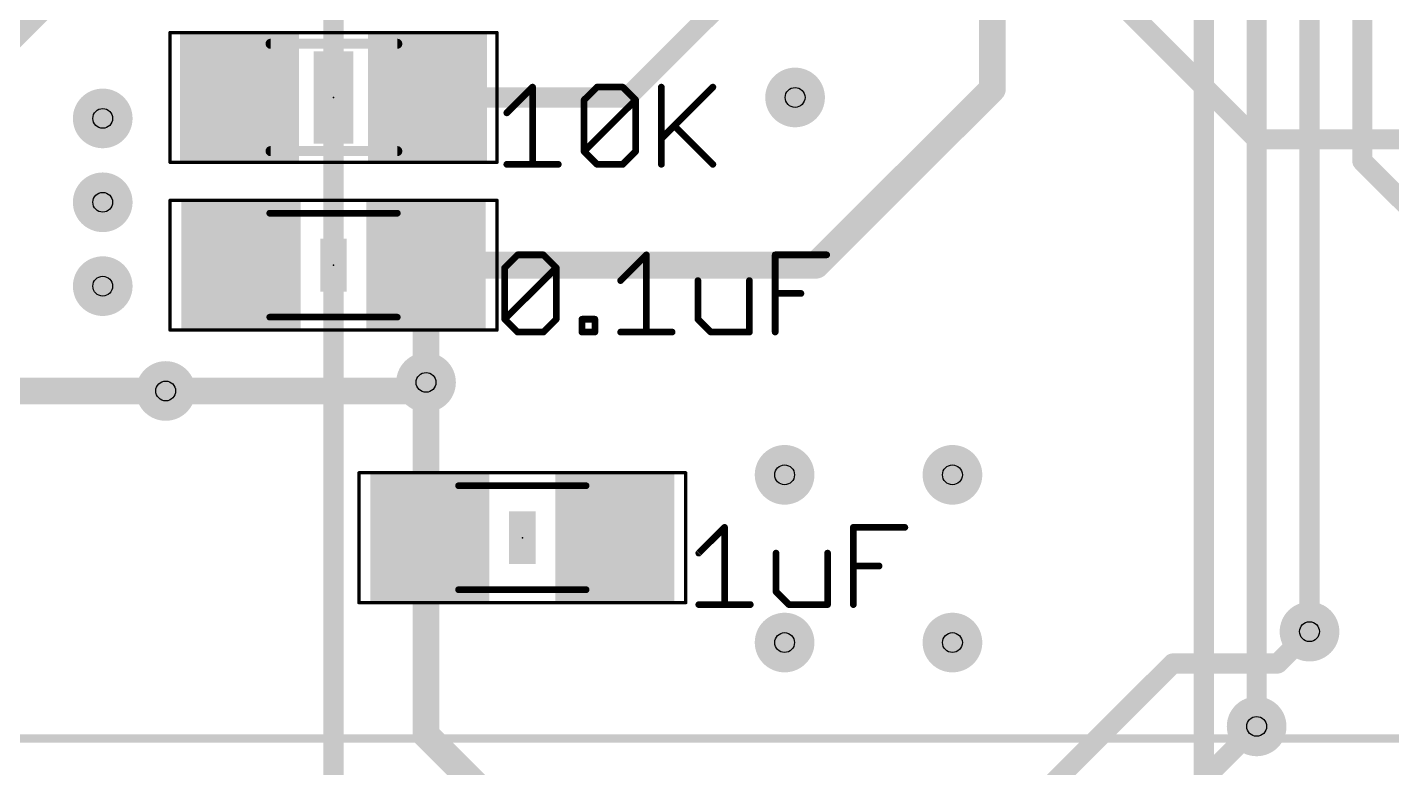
# Model space of a CAD drawing. Extents: x -1 to 156, y 2 to 108.
# Drawn here: x 39.82 to 60.46, y 33.66 to 44.88 of the extents above; entities that cross this region are included whole.
import ezdxf

# ---------------------------------------------------------------- set-up
doc = ezdxf.new("R2010")
doc.units = 0
for name, color, linetype in [('1', 22, 'CONTINUOUS'), ('16', 175, 'CONTINUOUS'), ('18', 82, 'CONTINUOUS'), ('21', 253, 'CONTINUOUS'), ('23', 7, 'CONTINUOUS'), ('27', 253, 'CONTINUOUS'), ('29', 253, 'CONTINUOUS'), ('30', 253, 'CONTINUOUS'), ('31', 253, 'CONTINUOUS'), ('35', 253, 'CONTINUOUS'), ('39', 22, 'CONTINUOUS'), ('44', 253, 'CONTINUOUS'), ('51', 253, 'CONTINUOUS')]:
    doc.layers.add(name, color=color, linetype=linetype)

# ---------------------------------------------------------------- blocks, each defined once
blk = doc.blocks.new('RECT')
blk.add_solid([(-0.5, -0.5), (0.5, -0.5), (-0.5, 0.5), (0.5, 0.5)])
blk = doc.blocks.new('ROUNDV')
at = {"const_width": 0.5}
blk.add_lwpolyline([(0, -0.25, 1), (0, 0.25, 1), (0, -0.25)], format="xyb", dxfattribs=at)

msp = doc.modelspace()

# ---------------------------------------------------------------- linework, layer by layer
at = {"layer": '1'}
for points, const_width in [([(44.45, 59.3725), (44.45, 33.3375)], 0.3048), ([(54.42, 51.35), (54.42, 43.9425)], 0.4064), ([(57.62, 51.35), (57.62, 33.185)], 0.3048), ([(58.42, 51.35), (58.42, 34.29)], 0.3048), ([(59.22, 51.35), (59.22, 35.725)], 0.3048), ([(60.02, 51.35), (60.02, 42.85)], 0.3048), ([(52.62, 47.54), (48.895, 43.815)], 0.3048), ([(54.42, 43.9425), (51.7525, 41.275)], 0.4064), ([(48.895, 43.815), (45.872, 43.815)], 0.3048), ([(60.02, 42.85), (68.58, 34.29)], 0.3048), ([(45.85, 39.5), (45.85, 41.275)], 0.4064), ([(51.7525, 41.275), (45.85, 41.275)], 0.4064), ([(45.85, 39.5), (45.72, 39.37)], 0.3048), ([(45.85, 39.5), (45.85, 38.1)], 0.4064), ([(39.2112, 39.37), (41.91, 39.37)], 0.4064), ([(45.85, 37.205), (45.85, 38.1)], 0.4064), ([(45.85, 37.205), (45.85, 34.16)], 0.4064), ([(45.9075, 37.1475), (45.85, 37.205)], 0.4064), ([(45.85, 34.16), (47.87, 32.14)], 0.4064)]:
    msp.add_lwpolyline(points, dxfattribs=dict(at, const_width=const_width))
for points, const_width in [([(54.3184, 43.9425, 1), (54.5216, 43.9425)], 0.2032), ([(54.4918, 43.8707, 1), (54.3482, 44.0143)], 0.2032), ([(45.872, 43.8912, 1), (45.872, 43.7388)], 0.1524), ([(48.8411, 43.8689, 1), (48.9489, 43.7611)], 0.1524), ([(48.895, 43.7388, 1), (48.895, 43.8912)], 0.1524), ([(60.0739, 42.9039, 1), (59.9661, 42.7961)], 0.1524), ([(59.9438, 42.85, 1), (60.0962, 42.85)], 0.1524), ([(45.9516, 41.275, 1), (45.7484, 41.275)], 0.2032), ([(45.85, 41.3766, 1), (45.85, 41.1734)], 0.2032), ([(51.6807, 41.3468, 1), (51.8243, 41.2032)], 0.2032), ([(51.7525, 41.1734, 1), (51.7525, 41.3766)], 0.2032), ([(45.9516, 39.5, 1), (45.7484, 39.5)], 0.2032), ([(45.9039, 39.4461, 1), (45.7961, 39.5539)], 0.1524), ([(41.91, 39.2684, 1), (41.91, 39.4716)], 0.2032), ([(45.6661, 39.4239, 1), (45.7739, 39.3161)], 0.1524), ([(45.7484, 39.5, 1), (45.9516, 39.5)], 0.2032), ([(45.9516, 38.1, 1), (45.7484, 38.1)], 0.2032), ([(45.7484, 38.1, 1), (45.9516, 38.1)], 0.2032), ([(45.9516, 37.205, 1), (45.7484, 37.205)], 0.2032), ([(45.9218, 37.2768, 1), (45.7782, 37.1332)], 0.2032), ([(45.7484, 37.205, 1), (45.9516, 37.205)], 0.2032), ([(45.8357, 37.0757, 1), (45.9793, 37.2193)], 0.2032), ([(59.1438, 35.725, 1), (59.2962, 35.725)], 0.1524), ([(45.9218, 34.2318, 1), (45.7782, 34.0882)], 0.2032), ([(58.3438, 34.29, 1), (58.4962, 34.29)], 0.1524), ([(45.7484, 34.16, 1), (45.9516, 34.16)], 0.2032)]:
    msp.add_lwpolyline(points, format="xyb", dxfattribs=dict(at, const_width=const_width))
at = {"layer": '16'}
for points, const_width in [([(39.37, 44.45), (49.0538, 54.1337)], 0.3048), ([(58.42, 43.18), (54.61, 46.99)], 0.3048), ([(60.96, 43.18), (58.42, 43.18)], 0.3048), ([(45.72, 39.37), (45.85, 39.5)], 0.3048), ([(41.91, 39.37), (45.72, 39.37)], 0.4064), ([(59.22, 35.725), (58.7375, 35.2425)], 0.3048), ([(57.15, 35.2425), (52.95, 31.0425)], 0.3048), ([(58.7375, 35.2425), (57.15, 35.2425)], 0.3048), ([(58.42, 34.29), (55.49, 31.36)], 0.3048)]:
    msp.add_lwpolyline(points, dxfattribs=dict(at, const_width=const_width))
for points, const_width in [([(58.42, 43.2562, 1), (58.42, 43.1038)], 0.1524), ([(58.3661, 43.1261, 1), (58.4739, 43.2339)], 0.1524), ([(45.9039, 39.4461, 1), (45.7961, 39.5539)], 0.1524), ([(41.91, 39.4716, 1), (41.91, 39.2684)], 0.2032), ([(45.6661, 39.4239, 1), (45.7739, 39.3161)], 0.1524), ([(45.72, 39.2684, 1), (45.72, 39.4716)], 0.2032), ([(59.2739, 35.6711, 1), (59.1661, 35.7789)], 0.1524), ([(57.15, 35.3187, 1), (57.15, 35.1663)], 0.1524), ([(57.2039, 35.1886, 1), (57.0961, 35.2964)], 0.1524), ([(58.6836, 35.2964, 1), (58.7914, 35.1886)], 0.1524), ([(58.7375, 35.1663, 1), (58.7375, 35.3187)], 0.1524), ([(58.4739, 34.2361, 1), (58.3661, 34.3439)], 0.1524)]:
    msp.add_lwpolyline(points, format="xyb", dxfattribs=dict(at, const_width=const_width))
at = {"layer": '21', "const_width": 0.127}
msp.add_lwpolyline([(73.87, 34.106), (39.37, 34.106)], dxfattribs=at)
at = {"layer": '23'}
for p in [(44.45, 43.815), (44.45, 41.275), (47.3075, 37.1475)]:
    msp.add_point(p, dxfattribs=at)
at = {"layer": '27', "const_width": 0.1016}
for points in [[(47.0725, 43.5818), (47.4623, 43.9716)], [(47.4623, 43.9716), (47.4623, 42.8022)], [(48.2419, 43.7767), (48.4368, 43.9716)], [(48.4368, 43.9716), (48.8266, 43.9716)], [(48.8266, 43.9716), (49.0215, 43.7767)], [(49.4113, 43.9716), (49.4113, 42.8022)], [(49.4113, 43.192), (50.1909, 43.9716)], [(48.2419, 42.9971), (48.2419, 43.7767)], [(48.2419, 42.9971), (49.0215, 43.7767)], [(49.0215, 43.7767), (49.0215, 42.9971)], [(49.6062, 43.3869), (50.1909, 42.8022)], [(48.4368, 42.8022), (48.2419, 42.9971)], [(49.0215, 42.9971), (48.8266, 42.8022)], [(47.0725, 42.8022), (47.8521, 42.8022)], [(48.8266, 42.8022), (48.4368, 42.8022)], [(47.0408, 41.2367), (47.2357, 41.4316)], [(47.2357, 41.4316), (47.6255, 41.4316)], [(47.6255, 41.4316), (47.8204, 41.2367)], [(48.7949, 41.0418), (49.1847, 41.4316)], [(49.1847, 41.4316), (49.1847, 40.2622)], [(51.1337, 40.2622), (51.1337, 41.4316)], [(51.1337, 41.4316), (51.9133, 41.4316)], [(47.0408, 40.4571), (47.0408, 41.2367)], [(47.0408, 40.4571), (47.8204, 41.2367)], [(47.8204, 41.2367), (47.8204, 40.4571)], [(49.9643, 41.0418), (49.9643, 40.4571)], [(50.7439, 40.2622), (50.7439, 41.0418)], [(51.1337, 40.8469), (51.5235, 40.8469)], [(47.2357, 40.2622), (47.0408, 40.4571)], [(47.8204, 40.4571), (47.6255, 40.2622)], [(48.2102, 40.2622), (48.2102, 40.4571)], [(48.2102, 40.4571), (48.4051, 40.4571)], [(48.4051, 40.4571), (48.4051, 40.2622)], [(49.9643, 40.4571), (50.1592, 40.2622)], [(47.6255, 40.2622), (47.2357, 40.2622)], [(48.4051, 40.2622), (48.2102, 40.2622)], [(48.7949, 40.2622), (49.5745, 40.2622)], [(50.1592, 40.2622), (50.7439, 40.2622)], [(49.9777, 36.9143), (50.3675, 37.3041)], [(50.3675, 37.3041), (50.3675, 36.1347)], [(52.3165, 36.1347), (52.3165, 37.3041)], [(52.3165, 37.3041), (53.0961, 37.3041)], [(51.1471, 36.9143), (51.1471, 36.3296)], [(51.9267, 36.1347), (51.9267, 36.9143)], [(52.3165, 36.7194), (52.7063, 36.7194)], [(51.1471, 36.3296), (51.342, 36.1347)], [(49.9777, 36.1347), (50.7573, 36.1347)], [(51.342, 36.1347), (51.9267, 36.1347)]]:
    msp.add_lwpolyline(points, dxfattribs=at)
at = {"layer": '27', "const_width": 0.0508}
for points in [[(47.4877, 43.9716, 1), (47.4369, 43.9716)], [(47.4803, 43.9536, 1), (47.4444, 43.9895)], [(48.4368, 43.997, 1), (48.4368, 43.9462)], [(48.4548, 43.9536, 1), (48.4189, 43.9895)], [(48.8446, 43.9895, 1), (48.8087, 43.9536)], [(48.8266, 43.9462, 1), (48.8266, 43.997)], [(49.4367, 43.9716, 1), (49.3859, 43.9716)], [(50.2089, 43.9536, 1), (50.173, 43.9895)], [(48.2673, 43.7767, 1), (48.2165, 43.7767)], [(48.224, 43.7946, 1), (48.2599, 43.7587)], [(49.0469, 43.7767, 1), (48.9961, 43.7767)], [(49.0395, 43.7587, 1), (49.0036, 43.7946)], [(49.0036, 43.7587, 1), (49.0395, 43.7946)], [(47.0546, 43.5997, 1), (47.0905, 43.5638)], [(49.6242, 43.4048, 1), (49.5883, 43.3689)], [(49.3934, 43.2099, 1), (49.4293, 43.174)], [(48.2165, 42.9971, 1), (48.2673, 42.9971)], [(48.2599, 43.015, 1), (48.224, 42.9791)], [(48.224, 43.015, 1), (48.2599, 42.9791)], [(48.9961, 42.9971, 1), (49.0469, 42.9971)], [(49.0395, 42.9791, 1), (49.0036, 43.015)], [(47.0725, 42.8276, 1), (47.0725, 42.7768)], [(47.4369, 42.8022, 1), (47.4877, 42.8022)], [(47.8521, 42.7768, 1), (47.8521, 42.8276)], [(48.4368, 42.8276, 1), (48.4368, 42.7768)], [(48.4189, 42.7842, 1), (48.4548, 42.8201)], [(48.8087, 42.8201, 1), (48.8446, 42.7842)], [(48.8266, 42.7768, 1), (48.8266, 42.8276)], [(49.3859, 42.8022, 1), (49.4367, 42.8022)], [(50.173, 42.7842, 1), (50.2089, 42.8201)], [(47.2357, 41.457, 1), (47.2357, 41.4062)], [(47.2537, 41.4136, 1), (47.2177, 41.4495)], [(47.6435, 41.4495, 1), (47.6075, 41.4136)], [(47.6255, 41.4062, 1), (47.6255, 41.457)], [(49.2101, 41.4316, 1), (49.1593, 41.4316)], [(49.2027, 41.4136, 1), (49.1667, 41.4495)], [(51.1591, 41.4316, 1), (51.1083, 41.4316)], [(51.1337, 41.457, 1), (51.1337, 41.4062)], [(51.9133, 41.4062, 1), (51.9133, 41.457)], [(47.0662, 41.2367, 1), (47.0154, 41.2367)], [(47.0228, 41.2546, 1), (47.0588, 41.2187)], [(47.8458, 41.2367, 1), (47.795, 41.2367)], [(47.8384, 41.2187, 1), (47.8024, 41.2546)], [(47.8024, 41.2187, 1), (47.8384, 41.2546)], [(49.9897, 41.0418, 1), (49.9389, 41.0418)], [(50.7693, 41.0418, 1), (50.7185, 41.0418)], [(48.7769, 41.0597, 1), (48.8129, 41.0238)], [(51.1337, 40.8723, 1), (51.1337, 40.8215)], [(51.5235, 40.8215, 1), (51.5235, 40.8723)], [(47.0588, 40.475, 1), (47.0228, 40.4391)], [(47.0228, 40.475, 1), (47.0588, 40.4391)], [(47.0154, 40.4571, 1), (47.0662, 40.4571)], [(47.795, 40.4571, 1), (47.8458, 40.4571)], [(47.8384, 40.4391, 1), (47.8024, 40.475)], [(48.2356, 40.4571, 1), (48.1848, 40.4571)], [(48.2102, 40.4825, 1), (48.2102, 40.4317)], [(48.4305, 40.4571, 1), (48.3797, 40.4571)], [(48.4051, 40.4317, 1), (48.4051, 40.4825)], [(49.9823, 40.475, 1), (49.9463, 40.4391)], [(49.9389, 40.4571, 1), (49.9897, 40.4571)], [(47.2357, 40.2876, 1), (47.2357, 40.2368)], [(47.2177, 40.2442, 1), (47.2537, 40.2801)], [(47.6075, 40.2801, 1), (47.6435, 40.2442)], [(47.6255, 40.2368, 1), (47.6255, 40.2876)], [(48.2102, 40.2876, 1), (48.2102, 40.2368)], [(48.1848, 40.2622, 1), (48.2356, 40.2622)], [(48.3797, 40.2622, 1), (48.4305, 40.2622)], [(48.4051, 40.2368, 1), (48.4051, 40.2876)], [(48.7949, 40.2876, 1), (48.7949, 40.2368)], [(49.1593, 40.2622, 1), (49.2101, 40.2622)], [(49.5745, 40.2368, 1), (49.5745, 40.2876)], [(50.1592, 40.2876, 1), (50.1592, 40.2368)], [(50.1412, 40.2442, 1), (50.1771, 40.2801)], [(50.7185, 40.2622, 1), (50.7693, 40.2622)], [(50.7439, 40.2368, 1), (50.7439, 40.2876)], [(51.1083, 40.2622, 1), (51.1591, 40.2622)], [(50.3929, 37.3041, 1), (50.3421, 37.3041)], [(50.3854, 37.2861, 1), (50.3495, 37.322)], [(52.3419, 37.3041, 1), (52.2911, 37.3041)], [(52.3165, 37.3295, 1), (52.3165, 37.2787)], [(53.0961, 37.2787, 1), (53.0961, 37.3295)], [(51.1725, 36.9143, 1), (51.1217, 36.9143)], [(51.9521, 36.9143, 1), (51.9013, 36.9143)], [(49.9597, 36.9322, 1), (49.9956, 36.8963)], [(52.3165, 36.7448, 1), (52.3165, 36.694)], [(52.7063, 36.694, 1), (52.7063, 36.7448)], [(51.165, 36.3475, 1), (51.1291, 36.3116)], [(51.1217, 36.3296, 1), (51.1725, 36.3296)], [(49.9777, 36.1601, 1), (49.9777, 36.1093)], [(50.3421, 36.1347, 1), (50.3929, 36.1347)], [(50.7573, 36.1093, 1), (50.7573, 36.1601)], [(51.342, 36.1601, 1), (51.342, 36.1093)], [(51.324, 36.1167, 1), (51.3599, 36.1526)], [(51.9013, 36.1347, 1), (51.9521, 36.1347)], [(51.9267, 36.1093, 1), (51.9267, 36.1601)], [(52.2911, 36.1347, 1), (52.3419, 36.1347)]]:
    msp.add_lwpolyline(points, format="xyb", dxfattribs=at)
at = {"layer": '39', "const_width": 0.0508}
for points in [[(41.977, 42.832), (41.977, 44.798)], [(41.977, 44.798), (46.923, 44.798)], [(46.923, 44.798), (46.923, 42.832)], [(46.923, 42.832), (41.977, 42.832)], [(41.977, 42.258), (46.923, 42.258)], [(41.977, 40.292), (41.977, 42.258)], [(46.923, 42.258), (46.923, 40.292)], [(46.923, 40.292), (41.977, 40.292)], [(44.8345, 38.1305), (49.7805, 38.1305)], [(44.8345, 36.1645), (44.8345, 38.1305)], [(49.7805, 38.1305), (49.7805, 36.1645)], [(49.7805, 36.1645), (44.8345, 36.1645)]]:
    msp.add_lwpolyline(points, dxfattribs=at)
at = {"layer": '39', "const_width": 0.0254}
for points in [[(41.9897, 44.798, 1), (41.9643, 44.798)], [(41.977, 44.8107, 1), (41.977, 44.7853)], [(46.9357, 44.798, 1), (46.9103, 44.798)], [(46.923, 44.7853, 1), (46.923, 44.8107)], [(41.977, 42.8447, 1), (41.977, 42.8193)], [(41.9643, 42.832, 1), (41.9897, 42.832)], [(46.9103, 42.832, 1), (46.9357, 42.832)], [(46.923, 42.8193, 1), (46.923, 42.8447)], [(41.977, 42.2707, 1), (41.977, 42.2453)], [(41.9897, 42.258, 1), (41.9643, 42.258)], [(46.9357, 42.258, 1), (46.9103, 42.258)], [(46.923, 42.2453, 1), (46.923, 42.2707)], [(41.977, 40.3047, 1), (41.977, 40.2793)], [(41.9643, 40.292, 1), (41.9897, 40.292)], [(46.9103, 40.292, 1), (46.9357, 40.292)], [(46.923, 40.2793, 1), (46.923, 40.3047)], [(44.8345, 38.1432, 1), (44.8345, 38.1178)], [(44.8472, 38.1305, 1), (44.8218, 38.1305)], [(49.7932, 38.1305, 1), (49.7678, 38.1305)], [(49.7805, 38.1178, 1), (49.7805, 38.1432)], [(44.8345, 36.1772, 1), (44.8345, 36.1518)], [(44.8218, 36.1645, 1), (44.8472, 36.1645)], [(49.7678, 36.1645, 1), (49.7932, 36.1645)], [(49.7805, 36.1518, 1), (49.7805, 36.1772)]]:
    msp.add_lwpolyline(points, format="xyb", dxfattribs=at)
at = {"layer": '44'}
for centre in [(51.435, 43.815), (40.9575, 43.4975), (40.9575, 42.2275), (40.9575, 40.9575), (45.85, 39.5), (41.91, 39.37), (51.2763, 38.1), (53.8163, 38.1), (59.22, 35.725), (51.2763, 35.56), (53.8163, 35.56), (58.42, 34.29)]:
    msp.add_circle(centre, 0.15, dxfattribs=at)
at = {"layer": '51'}
for points, const_width in [([(43.4975, 44.6278), (45.4152, 44.6278)], 0.1524), ([(43.4975, 43.0022), (45.4152, 43.0022)], 0.1524), ([(45.415, 42.062), (43.485, 42.062)], 0.1016), ([(45.415, 40.488), (43.485, 40.488)], 0.1016), ([(46.3425, 37.9345), (48.2725, 37.9345)], 0.1016), ([(46.3425, 36.3605), (48.2725, 36.3605)], 0.1016)]:
    msp.add_lwpolyline(points, dxfattribs=dict(at, const_width=const_width))
for points, const_width in [([(43.4975, 44.6659, 1), (43.4975, 44.5897)], 0.0762), ([(45.4152, 44.5897, 1), (45.4152, 44.6659)], 0.0762), ([(43.4975, 43.0403, 1), (43.4975, 42.9641)], 0.0762), ([(45.4152, 42.9641, 1), (45.4152, 43.0403)], 0.0762), ([(43.485, 42.0874, 1), (43.485, 42.0366)], 0.0508), ([(45.415, 42.0366, 1), (45.415, 42.0874)], 0.0508), ([(43.485, 40.5134, 1), (43.485, 40.4626)], 0.0508), ([(45.415, 40.4626, 1), (45.415, 40.5134)], 0.0508), ([(46.3425, 37.9599, 1), (46.3425, 37.9091)], 0.0508), ([(48.2725, 37.9091, 1), (48.2725, 37.9599)], 0.0508), ([(46.3425, 36.3859, 1), (46.3425, 36.3351)], 0.0508), ([(48.2725, 36.3351, 1), (48.2725, 36.3859)], 0.0508)]:
    msp.add_lwpolyline(points, format="xyb", dxfattribs=dict(at, const_width=const_width))

# ---------------------------------------------------------------- block references
at = {"layer": '1', "xscale": 1.6, "rotation": 180}
for p, yscale in [((43.028, 43.815), 1.803), ((45.872, 43.815), 1.803), ((43.05, 41.275), 1.8), ((45.85, 41.275), 1.8)]:
    msp.add_blockref('RECT', p, dxfattribs=dict(at, yscale=yscale))
at = {"layer": '1', "xscale": 1.6, "yscale": 1.8}
for p in [(45.9075, 37.1475), (48.7075, 37.1475)]:
    msp.add_blockref('RECT', p, dxfattribs=at)
at = {"layer": '18', "xscale": 0.7, "yscale": 0.7}
for p in [(51.435, 43.815), (51.435, 43.815), (40.9575, 43.4975), (40.9575, 43.4975), (40.9575, 42.2275), (40.9575, 42.2275), (40.9575, 40.9575), (40.9575, 40.9575), (41.91, 39.37), (41.91, 39.37), (45.85, 39.5), (45.85, 39.5), (51.2763, 38.1), (51.2763, 38.1), (53.8163, 38.1), (53.8163, 38.1), (59.22, 35.725), (59.22, 35.725), (51.2763, 35.56), (51.2763, 35.56), (53.8163, 35.56), (53.8163, 35.56), (58.42, 34.29), (58.42, 34.29)]:
    msp.add_blockref('ROUNDV', p, dxfattribs=at)
at = {"layer": '29', "xscale": 1.8032, "rotation": 180}
for p, yscale in [((43.028, 43.815), 2.0062), ((45.872, 43.815), 2.0062), ((43.05, 41.275), 2.0032), ((45.85, 41.275), 2.0032)]:
    msp.add_blockref('RECT', p, dxfattribs=dict(at, yscale=yscale))
at = {"layer": '29'}
for name, p, xscale, yscale in [('ROUNDV', (51.435, 43.815), 0.9032, 0.9032), ('ROUNDV', (40.9575, 43.4975), 0.9032, 0.9032), ('ROUNDV', (40.9575, 42.2275), 0.9032, 0.9032), ('ROUNDV', (40.9575, 40.9575), 0.9032, 0.9032), ('ROUNDV', (45.85, 39.5), 0.9032, 0.9032), ('ROUNDV', (41.91, 39.37), 0.9032, 0.9032), ('ROUNDV', (51.2763, 38.1), 0.9032, 0.9032), ('ROUNDV', (53.8163, 38.1), 0.9032, 0.9032), ('RECT', (45.9075, 37.1475), 1.8032, 2.0032), ('RECT', (48.7075, 37.1475), 1.8032, 2.0032), ('ROUNDV', (59.22, 35.725), 0.9032, 0.9032), ('ROUNDV', (51.2763, 35.56), 0.9032, 0.9032), ('ROUNDV', (53.8163, 35.56), 0.9032, 0.9032), ('ROUNDV', (58.42, 34.29), 0.9032, 0.9032)]:
    msp.add_blockref(name, p, dxfattribs=dict(at, xscale=xscale, yscale=yscale))
at = {"layer": '30', "xscale": 0.9032, "yscale": 0.9032}
for p in [(51.435, 43.815), (40.9575, 43.4975), (40.9575, 42.2275), (40.9575, 40.9575), (45.85, 39.5), (41.91, 39.37), (51.2763, 38.1), (53.8163, 38.1), (59.22, 35.725), (51.2763, 35.56), (53.8163, 35.56), (58.42, 34.29)]:
    msp.add_blockref('ROUNDV', p, dxfattribs=at)
at = {"layer": '31', "xscale": 1.5238, "rotation": 180}
for p, yscale in [((43.028, 43.815), 1.7268), ((45.872, 43.815), 1.7268), ((43.05, 41.275), 1.7238), ((45.85, 41.275), 1.7238)]:
    msp.add_blockref('RECT', p, dxfattribs=dict(at, yscale=yscale))
at = {"layer": '31', "xscale": 1.5238, "yscale": 1.7238}
for p in [(45.9075, 37.1475), (48.7075, 37.1475)]:
    msp.add_blockref('RECT', p, dxfattribs=at)
at = {"layer": '35', "rotation": 180}
for p, xscale, yscale in [((44.45, 43.815), 0.6, 1.4), ((44.45, 41.275), 0.3998, 0.8002)]:
    msp.add_blockref('RECT', p, dxfattribs=dict(at, xscale=xscale, yscale=yscale))
at = {"layer": '35', "xscale": 0.3998, "yscale": 0.8002}
msp.add_blockref('RECT', (47.3075, 37.1475), dxfattribs=at)
at = {"layer": '51', "rotation": 180}
for p, xscale, yscale in [((43.1292, 43.815), 0.7366, 1.7526), ((45.7708, 43.815), 0.7366, 1.7526), ((43.1232, 41.2741), 0.7501, 1.7), ((45.7767, 41.2759), 0.7501, 1.7)]:
    msp.add_blockref('RECT', p, dxfattribs=dict(at, xscale=xscale, yscale=yscale))
at = {"layer": '51', "xscale": 0.7501, "yscale": 1.7}
for p in [(45.9808, 37.1466), (48.6343, 37.1484)]:
    msp.add_blockref('RECT', p, dxfattribs=at)

doc.saveas('drawing.dxf')
